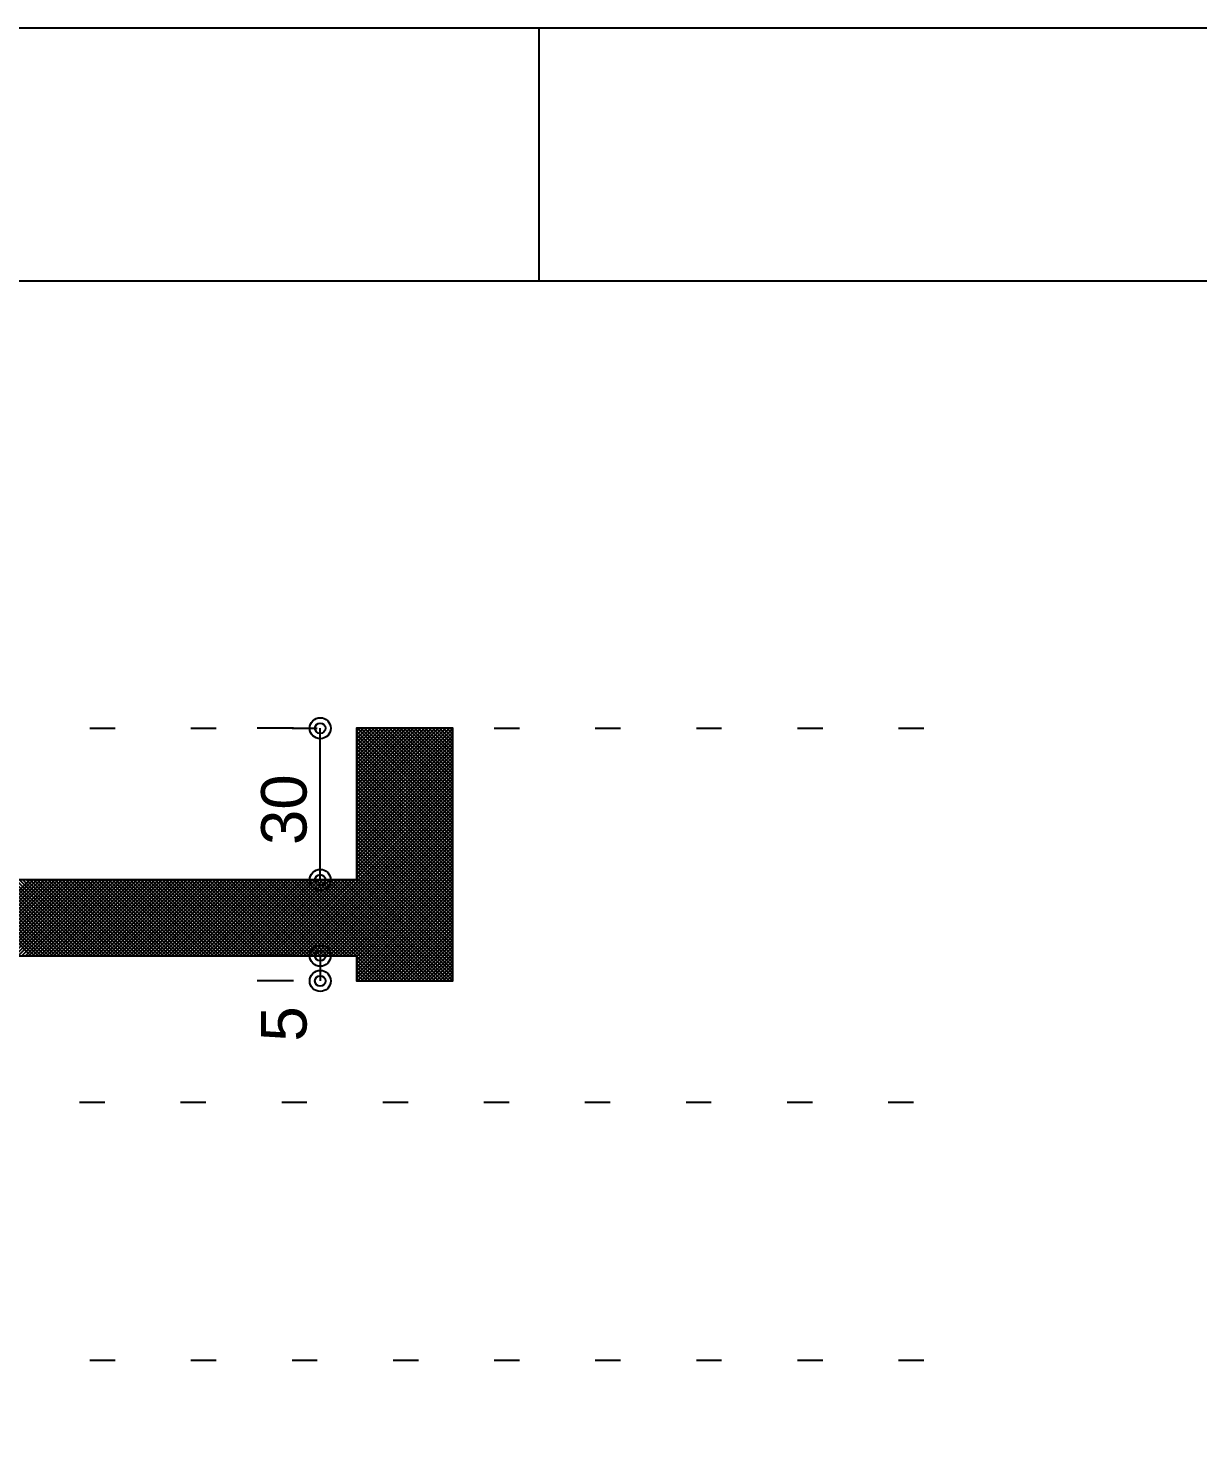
# Model space of a CAD drawing. Extents: x 0 to 119, y 0 to 84.
# Drawn here: x 42.88 to 47.51, y 78.53 to 84.1 of the extents above; entities that cross this region are included whole.
import ezdxf

# ---------------------------------------------------------------- set-up
doc = ezdxf.new("R2010")
doc.units = 0
doc.header["$MEASUREMENT"] = 0
doc.linetypes.add('ESTILO_TQS_0002', pattern=[0.4, 0.1, -0.3])
for name, color, linetype in [('29', 9, 'CONTINUOUS'), ('3', 7, 'CONTINUOUS'), ('32', 250, 'CONTINUOUS'), ('40', 7, 'CONTINUOUS'), ('6', 178, 'CONTINUOUS'), ('7', 232, 'CONTINUOUS')]:
    doc.layers.add(name, color=color, linetype=linetype)
doc.styles.add('TQS_ARIAL', font='arial.ttf')

msp = doc.modelspace()

# ---------------------------------------------------------------- linework, layer by layer
at = {"layer": '29', "color": 9, "linetype": 'Continuous'}
for p, q in [((44.178909, 80.962604), (44.54589, 81.329585)), ((44.178909, 80.976746), (44.531748, 81.329585)), ((44.178909, 80.990888), (44.517606, 81.329585)), ((44.178909, 81.00503), (44.503464, 81.329585)), ((44.178909, 81.019172), (44.489322, 81.329585)), ((44.178909, 81.033314), (44.47518, 81.329585)), ((44.178909, 81.047457), (44.461038, 81.329585)), ((44.178909, 81.061599), (44.446896, 81.329585)), ((44.178909, 81.075741), (44.432753, 81.329585)), ((44.178909, 81.089883), (44.418611, 81.329585)), ((44.178909, 81.104025), (44.404469, 81.329585)), ((44.178909, 81.118167), (44.390327, 81.329585)), ((44.178909, 81.132309), (44.376185, 81.329585)), ((44.178909, 81.146452), (44.362043, 81.329585)), ((44.178909, 81.160594), (44.347901, 81.329585)), ((44.178909, 81.174736), (44.333758, 81.329585)), ((44.178909, 81.188878), (44.319616, 81.329585)), ((44.178909, 81.20302), (44.305474, 81.329585)), ((44.178909, 81.217162), (44.291332, 81.329585)), ((44.178909, 81.231304), (44.27719, 81.329585)), ((44.178909, 81.245447), (44.263048, 81.329585)), ((44.178909, 81.259589), (44.248906, 81.329585)), ((44.178909, 81.273731), (44.234763, 81.329585)), ((44.178909, 81.287873), (44.220621, 81.329585)), ((44.178909, 81.302015), (44.206479, 81.329585)), ((44.178909, 81.316157), (44.192337, 81.329585)), ((44.178909, 80.948462), (44.558909, 81.328462)), ((44.181868, 81.329585), (44.558909, 80.952545)), ((44.196011, 81.329585), (44.558909, 80.966687)), ((44.210153, 81.329585), (44.558909, 80.980829)), ((44.224295, 81.329585), (44.558909, 80.994971)), ((44.238437, 81.329585), (44.558909, 81.009113)), ((44.252579, 81.329585), (44.558909, 81.023255)), ((44.266721, 81.329585), (44.558909, 81.037397)), ((44.280863, 81.329585), (44.558909, 81.05154)), ((44.295006, 81.329585), (44.558909, 81.065682)), ((44.309148, 81.329585), (44.558909, 81.079824)), ((44.32329, 81.329585), (44.558909, 81.093966)), ((44.337432, 81.329585), (44.558909, 81.108108)), ((44.351574, 81.329585), (44.558909, 81.12225)), ((44.365716, 81.329585), (44.558909, 81.136392)), ((44.379858, 81.329585), (44.558909, 81.150535)), ((44.394, 81.329585), (44.558909, 81.164677)), ((44.408143, 81.329585), (44.558909, 81.178819)), ((44.422285, 81.329585), (44.558909, 81.192961)), ((44.436427, 81.329585), (44.558909, 81.207103)), ((44.450569, 81.329585), (44.558909, 81.221245)), ((44.464711, 81.329585), (44.558909, 81.235387)), ((44.478853, 81.329585), (44.558909, 81.249529)), ((44.492995, 81.329585), (44.558909, 81.263672)), ((44.507138, 81.329585), (44.558909, 81.277814)), ((44.52128, 81.329585), (44.558909, 81.291956)), ((44.535422, 81.329585), (44.558909, 81.306098)), ((44.549564, 81.329585), (44.558909, 81.32024)), ((44.178909, 81.318402), (44.558909, 80.938402)), ((44.178909, 80.93432), (44.558909, 81.31432)), ((44.178909, 81.30426), (44.558909, 80.92426)), ((44.178909, 80.920177), (44.558909, 81.300177)), ((44.178909, 81.290118), (44.558909, 80.910118)), ((44.178909, 80.906035), (44.558909, 81.286035)), ((44.178909, 81.275976), (44.558909, 80.895976)), ((44.178909, 80.891893), (44.558909, 81.271893)), ((44.178909, 81.261834), (44.558909, 80.881834)), ((44.178909, 80.877751), (44.558909, 81.257751)), ((44.178909, 81.247692), (44.558909, 80.867692)), ((44.178909, 80.863609), (44.558909, 81.243609)), ((44.178909, 81.23355), (44.558909, 80.85355)), ((44.178909, 80.849467), (44.558909, 81.229467)), ((44.178909, 81.219408), (44.558909, 80.839408)), ((44.178909, 80.835325), (44.558909, 81.215325)), ((44.178909, 81.205265), (44.558909, 80.825265)), ((44.178909, 80.821182), (44.558909, 81.201182)), ((44.178909, 81.191123), (44.558909, 80.811123)), ((44.178909, 80.80704), (44.558909, 81.18704)), ((44.178909, 81.176981), (44.558909, 80.796981)), ((44.178909, 80.792898), (44.558909, 81.172898)), ((44.178909, 81.162839), (44.558909, 80.782839)), ((44.178909, 80.778756), (44.558909, 81.158756)), ((44.178909, 81.148697), (44.558909, 80.768697)), ((44.178909, 80.764614), (44.558909, 81.144614)), ((44.178909, 81.134555), (44.558909, 80.754555)), ((44.178909, 80.750472), (44.558909, 81.130472)), ((44.178909, 81.120413), (44.558909, 80.740413)), ((44.178909, 80.73633), (44.558909, 81.11633)), ((44.178909, 81.10627), (44.558909, 80.72627)), ((43.886307, 80.429585), (44.558909, 81.102188)), ((43.900449, 80.429585), (44.558909, 81.088045)), ((43.914591, 80.429585), (44.558909, 81.073903)), ((43.928733, 80.429585), (44.558909, 81.059761)), ((44.178909, 81.092128), (44.558909, 80.712128)), ((44.178909, 81.077986), (44.558909, 80.697986)), ((44.178909, 81.063844), (44.558909, 80.683844)), ((44.178909, 81.049702), (44.558909, 80.669702)), ((43.942875, 80.429585), (44.558909, 81.045619)), ((43.957017, 80.429585), (44.558909, 81.031477)), ((43.97116, 80.429585), (44.558909, 81.017335)), ((43.985302, 80.429585), (44.558909, 81.003193)), ((44.178909, 81.03556), (44.558909, 80.65556)), ((44.178909, 81.021418), (44.558909, 80.641418)), ((44.178909, 81.007275), (44.558909, 80.627275)), ((43.999444, 80.429585), (44.558909, 80.98905)), ((44.013586, 80.429585), (44.558909, 80.974908)), ((44.027728, 80.429585), (44.558909, 80.960766)), ((44.04187, 80.429585), (44.558909, 80.946624)), ((44.178909, 80.993133), (44.558909, 80.613133)), ((44.178909, 80.978991), (44.558909, 80.598991)), ((44.178909, 80.964849), (44.558909, 80.584849)), ((44.178909, 80.950707), (44.558909, 80.570707)), ((44.056012, 80.429585), (44.558909, 80.932482)), ((44.070155, 80.429585), (44.558909, 80.91834)), ((44.084297, 80.429585), (44.558909, 80.904198)), ((44.098439, 80.429585), (44.558909, 80.890055)), ((44.178909, 80.936565), (44.558909, 80.556565)), ((44.178909, 80.922423), (44.558909, 80.542423)), ((44.178909, 80.908281), (44.558909, 80.528281)), ((44.178909, 80.894138), (44.558909, 80.514138)), ((44.112581, 80.429585), (44.558909, 80.875913)), ((44.126723, 80.429585), (44.558909, 80.861771)), ((44.140865, 80.429585), (44.558909, 80.847629)), ((44.155007, 80.429585), (44.558909, 80.833487)), ((44.178909, 80.879996), (44.558909, 80.499996)), ((44.178909, 80.865854), (44.558909, 80.485854)), ((44.178909, 80.851712), (44.558909, 80.471712)), ((44.178909, 80.83757), (44.558909, 80.45757)), ((44.169149, 80.429585), (44.558909, 80.819345)), ((44.178909, 80.823428), (44.558909, 80.443428)), ((44.178909, 80.809286), (44.558909, 80.429286)), ((44.178909, 80.425203), (44.558909, 80.805203)), ((44.178909, 80.795143), (44.558909, 80.415143)), ((44.178909, 80.411061), (44.558909, 80.791061)), ((44.178909, 80.781001), (44.558909, 80.401001)), ((44.178909, 80.396918), (44.558909, 80.776918)), ((42.58523, 80.429585), (42.88523, 80.729585)), ((42.589837, 80.729585), (42.889837, 80.429585)), ((42.599372, 80.429585), (42.899372, 80.729585)), ((42.60398, 80.729585), (42.90398, 80.429585)), ((42.613515, 80.429585), (42.913515, 80.729585)), ((42.618122, 80.729585), (42.918122, 80.429585)), ((42.627657, 80.429585), (42.927657, 80.729585)), ((42.632264, 80.729585), (42.932264, 80.429585)), ((42.641799, 80.429585), (42.941799, 80.729585)), ((42.646406, 80.729585), (42.946406, 80.429585)), ((42.655941, 80.429585), (42.955941, 80.729585)), ((42.660548, 80.729585), (42.960548, 80.429585)), ((42.670083, 80.429585), (42.970083, 80.729585)), ((42.67469, 80.729585), (42.97469, 80.429585)), ((42.684225, 80.429585), (42.984225, 80.729585)), ((42.688832, 80.729585), (42.988832, 80.429585)), ((42.698367, 80.429585), (42.998367, 80.729585)), ((42.702974, 80.729585), (43.002974, 80.429585)), ((42.71251, 80.429585), (43.01251, 80.729585)), ((42.717117, 80.729585), (43.017117, 80.429585)), ((42.726652, 80.429585), (43.026652, 80.729585)), ((42.731259, 80.729585), (43.031259, 80.429585)), ((42.740794, 80.429585), (43.040794, 80.729585)), ((42.745401, 80.729585), (43.045401, 80.429585)), ((42.754936, 80.429585), (43.054936, 80.729585)), ((42.759543, 80.729585), (43.059543, 80.429585)), ((42.769078, 80.429585), (43.069078, 80.729585)), ((42.773685, 80.729585), (43.073685, 80.429585)), ((42.78322, 80.429585), (43.08322, 80.729585)), ((42.787827, 80.729585), (43.087827, 80.429585)), ((42.797362, 80.429585), (43.097362, 80.729585)), ((42.801969, 80.729585), (43.101969, 80.429585)), ((42.811504, 80.429585), (43.111504, 80.729585)), ((42.816112, 80.729585), (43.116112, 80.429585)), ((42.825647, 80.429585), (43.125647, 80.729585)), ((42.830254, 80.729585), (43.130254, 80.429585)), ((42.839789, 80.429585), (43.139789, 80.729585)), ((42.844396, 80.729585), (43.144396, 80.429585)), ((42.853931, 80.429585), (43.153931, 80.729585)), ((42.858538, 80.729585), (43.158538, 80.429585)), ((42.868073, 80.429585), (43.168073, 80.729585)), ((42.87268, 80.729585), (43.17268, 80.429585)), ((42.882215, 80.429585), (43.182215, 80.729585)), ((42.886822, 80.729585), (43.186822, 80.429585)), ((42.896357, 80.429585), (43.196357, 80.729585)), ((42.900964, 80.729585), (43.200964, 80.429585)), ((42.910499, 80.429585), (43.210499, 80.729585)), ((42.915107, 80.729585), (43.215107, 80.429585)), ((42.924642, 80.429585), (43.224642, 80.729585)), ((42.929249, 80.729585), (43.229249, 80.429585)), ((42.938784, 80.429585), (43.238784, 80.729585)), ((42.943391, 80.729585), (43.243391, 80.429585)), ((42.952926, 80.429585), (43.252926, 80.729585)), ((42.957533, 80.729585), (43.257533, 80.429585)), ((42.967068, 80.429585), (43.267068, 80.729585)), ((42.971675, 80.729585), (43.271675, 80.429585)), ((42.98121, 80.429585), (43.28121, 80.729585)), ((42.985817, 80.729585), (43.285817, 80.429585)), ((42.995352, 80.429585), (43.295352, 80.729585)), ((42.999959, 80.729585), (43.299959, 80.429585)), ((43.009494, 80.429585), (43.309494, 80.729585)), ((43.014101, 80.729585), (43.314101, 80.429585)), ((43.023636, 80.429585), (43.323636, 80.729585)), ((43.028244, 80.729585), (43.328244, 80.429585)), ((43.037779, 80.429585), (43.337779, 80.729585)), ((43.042386, 80.729585), (43.342386, 80.429585)), ((43.051921, 80.429585), (43.351921, 80.729585)), ((43.056528, 80.729585), (43.356528, 80.429585)), ((43.066063, 80.429585), (43.366063, 80.729585)), ((43.07067, 80.729585), (43.37067, 80.429585)), ((43.080205, 80.429585), (43.380205, 80.729585)), ((43.084812, 80.729585), (43.384812, 80.429585)), ((43.094347, 80.429585), (43.394347, 80.729585)), ((43.098954, 80.729585), (43.398954, 80.429585)), ((43.108489, 80.429585), (43.408489, 80.729585)), ((43.113096, 80.729585), (43.413096, 80.429585)), ((43.122631, 80.429585), (43.422631, 80.729585)), ((43.127239, 80.729585), (43.427239, 80.429585)), ((43.136774, 80.429585), (43.436774, 80.729585)), ((43.141381, 80.729585), (43.441381, 80.429585)), ((43.150916, 80.429585), (43.450916, 80.729585)), ((43.155523, 80.729585), (43.455523, 80.429585)), ((43.165058, 80.429585), (43.465058, 80.729585)), ((43.169665, 80.729585), (43.469665, 80.429585)), ((43.1792, 80.429585), (43.4792, 80.729585)), ((43.183807, 80.729585), (43.483807, 80.429585)), ((43.193342, 80.429585), (43.493342, 80.729585)), ((43.197949, 80.729585), (43.497949, 80.429585)), ((43.207484, 80.429585), (43.507484, 80.729585)), ((43.212091, 80.729585), (43.512091, 80.429585)), ((43.221626, 80.429585), (43.521626, 80.729585)), ((43.226234, 80.729585), (43.526234, 80.429585)), ((43.235769, 80.429585), (43.535769, 80.729585)), ((43.240376, 80.729585), (43.540376, 80.429585)), ((43.249911, 80.429585), (43.549911, 80.729585)), ((43.254518, 80.729585), (43.554518, 80.429585)), ((43.264053, 80.429585), (43.564053, 80.729585)), ((43.26866, 80.729585), (43.56866, 80.429585)), ((43.278195, 80.429585), (43.578195, 80.729585)), ((43.282802, 80.729585), (43.582802, 80.429585)), ((43.292337, 80.429585), (43.592337, 80.729585)), ((43.296944, 80.729585), (43.596944, 80.429585)), ((43.306479, 80.429585), (43.606479, 80.729585)), ((43.311086, 80.729585), (43.611086, 80.429585)), ((43.320621, 80.429585), (43.620621, 80.729585)), ((43.325228, 80.729585), (43.625228, 80.429585)), ((43.334763, 80.429585), (43.634763, 80.729585)), ((43.339371, 80.729585), (43.639371, 80.429585)), ((43.348906, 80.429585), (43.648906, 80.729585)), ((43.353513, 80.729585), (43.653513, 80.429585)), ((43.363048, 80.429585), (43.663048, 80.729585)), ((43.367655, 80.729585), (43.667655, 80.429585)), ((43.37719, 80.429585), (43.67719, 80.729585)), ((43.381797, 80.729585), (43.681797, 80.429585)), ((43.391332, 80.429585), (43.691332, 80.729585)), ((43.395939, 80.729585), (43.695939, 80.429585)), ((43.405474, 80.429585), (43.705474, 80.729585)), ((43.410081, 80.729585), (43.710081, 80.429585)), ((43.419616, 80.429585), (43.719616, 80.729585)), ((43.424223, 80.729585), (43.724223, 80.429585)), ((43.433758, 80.429585), (43.733758, 80.729585)), ((43.438366, 80.729585), (43.738366, 80.429585)), ((43.447901, 80.429585), (43.747901, 80.729585)), ((43.452508, 80.729585), (43.752508, 80.429585)), ((43.462043, 80.429585), (43.762043, 80.729585)), ((43.46665, 80.729585), (43.76665, 80.429585)), ((43.476185, 80.429585), (43.776185, 80.729585)), ((43.480792, 80.729585), (43.780792, 80.429585)), ((43.490327, 80.429585), (43.790327, 80.729585)), ((43.494934, 80.729585), (43.794934, 80.429585)), ((43.504469, 80.429585), (43.804469, 80.729585)), ((43.509076, 80.729585), (43.809076, 80.429585)), ((43.518611, 80.429585), (43.818611, 80.729585)), ((43.523218, 80.729585), (43.823218, 80.429585)), ((43.532753, 80.429585), (43.832753, 80.729585)), ((43.537361, 80.729585), (43.837361, 80.429585)), ((43.546896, 80.429585), (43.846896, 80.729585)), ((43.551503, 80.729585), (43.851503, 80.429585)), ((43.561038, 80.429585), (43.861038, 80.729585)), ((43.565645, 80.729585), (43.865645, 80.429585)), ((43.57518, 80.429585), (43.87518, 80.729585)), ((43.579787, 80.729585), (43.879787, 80.429585)), ((43.589322, 80.429585), (43.889322, 80.729585)), ((43.593929, 80.729585), (43.893929, 80.429585)), ((43.603464, 80.429585), (43.903464, 80.729585)), ((43.608071, 80.729585), (43.908071, 80.429585)), ((43.617606, 80.429585), (43.917606, 80.729585)), ((43.622213, 80.729585), (43.922213, 80.429585)), ((43.631748, 80.429585), (43.931748, 80.729585)), ((43.636355, 80.729585), (43.936355, 80.429585)), ((43.64589, 80.429585), (43.94589, 80.729585)), ((43.650498, 80.729585), (43.950498, 80.429585)), ((43.660033, 80.429585), (43.960033, 80.729585)), ((43.66464, 80.729585), (43.96464, 80.429585)), ((43.674175, 80.429585), (43.974175, 80.729585)), ((43.678782, 80.729585), (43.978782, 80.429585)), ((43.688317, 80.429585), (43.988317, 80.729585)), ((43.692924, 80.729585), (43.992924, 80.429585)), ((43.702459, 80.429585), (44.002459, 80.729585)), ((43.707066, 80.729585), (44.007066, 80.429585)), ((43.716601, 80.429585), (44.016601, 80.729585)), ((43.721208, 80.729585), (44.021208, 80.429585)), ((43.730743, 80.429585), (44.030743, 80.729585)), ((43.73535, 80.729585), (44.03535, 80.429585)), ((43.744885, 80.429585), (44.044885, 80.729585)), ((43.749493, 80.729585), (44.049493, 80.429585)), ((43.759028, 80.429585), (44.059028, 80.729585)), ((43.763635, 80.729585), (44.063635, 80.429585)), ((43.77317, 80.429585), (44.07317, 80.729585)), ((43.777777, 80.729585), (44.077777, 80.429585)), ((43.787312, 80.429585), (44.087312, 80.729585)), ((43.791919, 80.729585), (44.091919, 80.429585)), ((43.801454, 80.429585), (44.101454, 80.729585)), ((43.806061, 80.729585), (44.106061, 80.429585)), ((43.815596, 80.429585), (44.115596, 80.729585)), ((43.820203, 80.729585), (44.120203, 80.429585)), ((43.829738, 80.429585), (44.129738, 80.729585)), ((43.834345, 80.729585), (44.134345, 80.429585)), ((43.84388, 80.429585), (44.14388, 80.729585)), ((43.848487, 80.729585), (44.148487, 80.429585)), ((43.858023, 80.429585), (44.158023, 80.729585)), ((43.86263, 80.729585), (44.16263, 80.429585)), ((43.872165, 80.429585), (44.172165, 80.729585)), ((43.876772, 80.729585), (44.176772, 80.429585)), ((43.890914, 80.729585), (44.290914, 80.329585)), ((43.905056, 80.729585), (44.305056, 80.329585)), ((43.919198, 80.729585), (44.319198, 80.329585)), ((43.93334, 80.729585), (44.33334, 80.329585)), ((43.947482, 80.729585), (44.347482, 80.329585)), ((43.961625, 80.729585), (44.361625, 80.329585)), ((43.975767, 80.729585), (44.375767, 80.329585)), ((43.989909, 80.729585), (44.389909, 80.329585)), ((44.004051, 80.729585), (44.404051, 80.329585)), ((44.018193, 80.729585), (44.418193, 80.329585)), ((44.032335, 80.729585), (44.432335, 80.329585)), ((44.046477, 80.729585), (44.446477, 80.329585)), ((44.06062, 80.729585), (44.46062, 80.329585)), ((44.074762, 80.729585), (44.474762, 80.329585)), ((44.088904, 80.729585), (44.488904, 80.329585)), ((44.103046, 80.729585), (44.503046, 80.329585)), ((44.117188, 80.729585), (44.517188, 80.329585)), ((44.13133, 80.729585), (44.53133, 80.329585)), ((44.145472, 80.729585), (44.545472, 80.329585)), ((44.159614, 80.729585), (44.558909, 80.329585)), ((44.173757, 80.729585), (44.558909, 80.344433)), ((44.178909, 80.766859), (44.558909, 80.386859)), ((44.178909, 80.382776), (44.558909, 80.762776)), ((44.178909, 80.752717), (44.558909, 80.372717)), ((44.178909, 80.368634), (44.558909, 80.748634)), ((44.178909, 80.738575), (44.558909, 80.358575)), ((44.178909, 80.354492), (44.558909, 80.734492)), ((44.178909, 80.34035), (44.558909, 80.72035)), ((44.182287, 80.329585), (44.558909, 80.706208)), ((44.196429, 80.329585), (44.558909, 80.692066)), ((44.210571, 80.329585), (44.558909, 80.677923)), ((44.224713, 80.329585), (44.558909, 80.663781)), ((44.238855, 80.329585), (44.558909, 80.649639)), ((44.252997, 80.329585), (44.558909, 80.635497)), ((44.267139, 80.329585), (44.558909, 80.621355)), ((44.281282, 80.329585), (44.558909, 80.607213)), ((44.295424, 80.329585), (44.558909, 80.593071)), ((44.309566, 80.329585), (44.558909, 80.578928)), ((44.323708, 80.329585), (44.558909, 80.564786)), ((44.33785, 80.329585), (44.558909, 80.550644)), ((44.351992, 80.329585), (44.558909, 80.536502)), ((44.366134, 80.329585), (44.558909, 80.52236)), ((44.380276, 80.329585), (44.558909, 80.508218)), ((44.394419, 80.329585), (44.558909, 80.494076)), ((44.408561, 80.329585), (44.558909, 80.479934)), ((44.422703, 80.329585), (44.558909, 80.465791)), ((44.436845, 80.329585), (44.558909, 80.451649)), ((44.450987, 80.329585), (44.558909, 80.437507)), ((44.178909, 80.427448), (44.276772, 80.329585)), ((44.178909, 80.413306), (44.26263, 80.329585)), ((44.178909, 80.399164), (44.248487, 80.329585)), ((44.178909, 80.385022), (44.234345, 80.329585)), ((44.465129, 80.329585), (44.558909, 80.423365)), ((44.479271, 80.329585), (44.558909, 80.409223)), ((44.493414, 80.329585), (44.558909, 80.395081)), ((44.178909, 80.370879), (44.220203, 80.329585)), ((44.178909, 80.356737), (44.206061, 80.329585)), ((44.178909, 80.342595), (44.191919, 80.329585)), ((44.507556, 80.329585), (44.558909, 80.380939)), ((44.521698, 80.329585), (44.558909, 80.366796)), ((44.53584, 80.329585), (44.558909, 80.352654)), ((44.549982, 80.329585), (44.558909, 80.338512))]:
    msp.add_line(p, q, dxfattribs=at)
msp.add_lwpolyline([(39.348908, 80.729585), (39.348908, 78.829585), (23.519194, 78.829585), (23.519194, 81.329585), (23.139194, 81.329585), (23.139194, 78.529585), (39.348908, 78.529585), (39.728908, 78.529585), (39.728908, 80.429585), (44.178909, 80.429585), (44.178909, 80.329585), (44.558909, 80.329585), (44.558909, 81.329585), (44.178909, 81.329585), (44.178909, 80.729585), (39.348908, 80.729585)], dxfattribs=at)
at = {"layer": '3', "color": 7, "linetype": 'ESTILO_TQS_0002'}
for p, q in [((19.923313, 81.329585), (46.440489, 81.329585)), ((19.882308, 79.849585), (46.399485, 79.849585)), ((19.923313, 78.829585), (46.440489, 78.829585))]:
    msp.add_line(p, q, dxfattribs=at)
at = {"layer": '32', "color": 250, "linetype": 'Continuous'}
for p, q in [((43.928909, 81.329585), (43.78484, 81.329585)), ((44.03484, 80.729585), (44.03484, 81.329585)), ((44.178909, 81.329585), (44.178909, 81.329585)), ((43.928909, 80.729585), (43.78484, 80.729585)), ((44.178909, 80.729585), (44.178909, 80.729585)), ((43.928909, 80.429585), (43.78484, 80.429585)), ((44.03484, 80.429585), (44.03484, 80.329585)), ((44.178909, 80.429585), (44.178909, 80.429585)), ((43.928909, 80.329585), (43.78484, 80.329585)), ((44.178909, 80.329585), (44.178909, 80.329585))]:
    msp.add_line(p, q, dxfattribs=at)
for centre, radius in [((44.03484, 81.329585), 0.041625), ((44.03484, 81.329585), 0.02075), ((44.03484, 80.729585), 0.041625), ((44.03484, 80.729585), 0.02075), ((44.03484, 80.429585), 0.041625), ((44.03484, 80.429585), 0.02075), ((44.03484, 80.329585), 0.041625), ((44.03484, 80.329585), 0.02075)]:
    msp.add_circle(centre, radius, dxfattribs=at)
at = {"layer": '40', "linetype": 'Continuous'}
for p, q in [((118.9, 84.099998), (0, 84.100001)), ((44.9, 84.099999), (44.9, 83.099999))]:
    msp.add_line(p, q, dxfattribs=at)
at = {"layer": '6', "color": 178, "linetype": 'Continuous'}
for p, q in [((44.558909, 81.329585), (44.178909, 81.329585)), ((44.178909, 81.329585), (44.178909, 80.729585)), ((44.558909, 80.329585), (44.558909, 81.329585)), ((44.178909, 80.729585), (39.348908, 80.729585)), ((39.728908, 80.429585), (44.178909, 80.429585)), ((44.178909, 80.429585), (44.178909, 80.329585)), ((44.178909, 80.329585), (44.558909, 80.329585))]:
    msp.add_line(p, q, dxfattribs=at)
at = {"layer": '7', "color": 232, "linetype": 'Continuous'}
msp.add_line((3, 83.100001), (117.9, 83.099998), dxfattribs=at)

# ---------------------------------------------------------------- texts
at = {"layer": '32', "color": 250, "linetype": 'Continuous', "style": 'TQS_ARIAL'}
for s, p in [('30', (43.98084, 80.867585)), ('5', (43.98084, 80.089585))]:
    msp.add_text(s, height=0.18, rotation=90, dxfattribs=at).set_placement(p)

doc.saveas('drawing.dxf')
